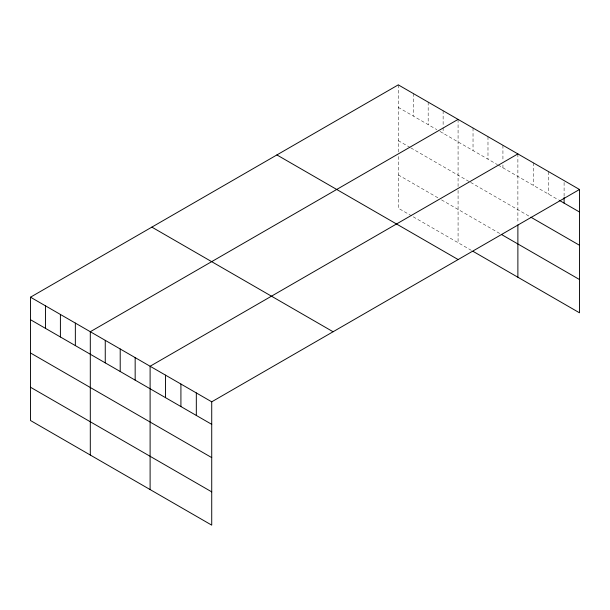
<?xml version="1.0" encoding="UTF-8"?>
<svg xmlns="http://www.w3.org/2000/svg" width="610" height="610" viewBox="0 0 610 610"><rect width="100%" height="100%" fill="white"/><g stroke="black" fill="none" stroke-linecap="round" stroke-linejoin="round"><path stroke-width="0.46" stroke-dasharray="3.05 2.29" d="M398.277 107.383L436.836 129.64M439.978 131.455L497.424 164.624M498.21 165.081L558.417 199.836M398.277 140.643L410.08 147.46M410.865 147.91L469.883 181.986M470.668 182.436L530.044 216.718M398.277 174.91L438.407 198.082M441.556 199.897L501.359 234.431M411.651 215.902L398.277 208.178L398.277 155.878M413.229 216.809L472.247 250.878M564.097 182.474L564.097 196.55M548.695 171.707L548.695 194.224M533.285 162.809L533.285 185.326M517.882 153.918L517.882 223.024M502.93 145.287L502.93 161.238M502.93 164.99L502.93 167.803M487.985 136.655L487.985 159.172M473.032 128.024L473.032 150.54M458.079 119.392L458.079 186.591M458.079 190.404L458.079 242.704M443.127 110.761L443.127 126.705M443.127 127.642L443.127 133.277M428.174 102.129L428.174 124.646M413.229 93.49L413.229 116.014M398.277 84.859L398.277 152.065"/><path stroke-width="0.91" d="M30.5 297.192L211.723 401.822L211.723 525.141L30.5 420.511L30.5 297.192L398.277 84.859L579.5 189.489L579.5 312.808L473.032 251.335M458.079 119.392L90.303 331.726L90.303 455.037M517.882 153.918L150.106 366.252L150.106 489.563M211.723 401.822L579.5 189.489M559.233 200.309L579.5 212.013M530.852 217.19L579.5 245.273M501.359 234.431L579.5 279.54M276.909 154.932L458.133 259.563M151.867 227.126L333.09 331.756M30.5 319.716L211.723 424.339M30.5 352.976L211.723 457.607M30.5 387.243L211.723 491.873M564.097 197.487L564.097 203.115M517.882 224.93L517.882 277.23M196.321 392.932L196.321 415.448M180.918 384.033L180.918 406.557M165.516 375.142L165.516 397.659M135.161 357.62L135.161 380.137M120.208 348.989L120.208 371.505M105.255 340.357L105.255 362.874M75.35 323.094L75.35 345.611M60.405 314.455L60.405 336.979M45.453 305.823L45.453 328.348"/></g></svg>
